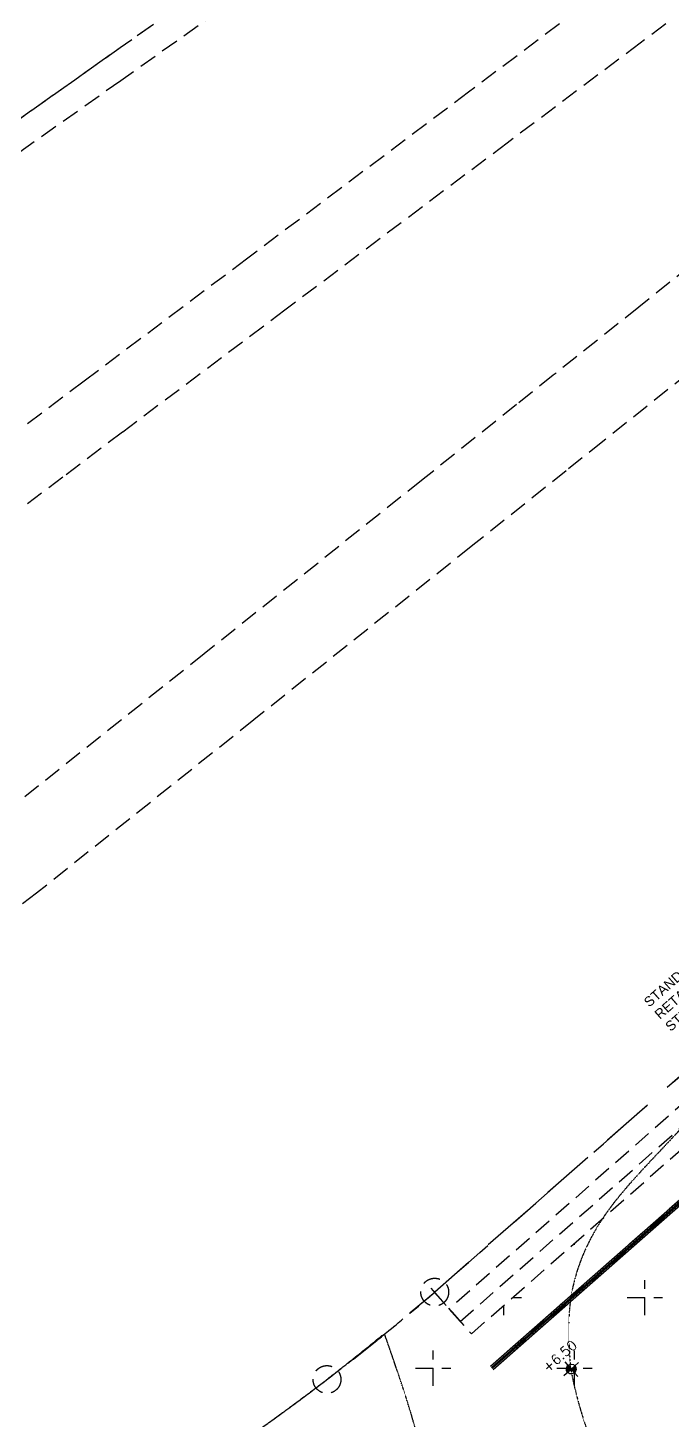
# Model space of a CAD drawing. Header units: millimetres. Extents: x 832728086 to 834530684, y 817551485 to 818349469.
# Drawn here: x 834236357 to 834259532, y 817967031 to 818017141 of the extents above; entities that cross this region are included whole.
import ezdxf

# ---------------------------------------------------------------- set-up
doc = ezdxf.new("R2010")
doc.units = ezdxf.units.MM
doc.header["$LTSCALE"] = 100
doc.linetypes.add('Hidden', pattern=[9.525, 6.35, -3.175])
for name, color, linetype in [('+C-160', 160, 'Hidden'), ('DLN040__', 7, 'Continuous'), ('DLN240__', 1, 'Continuous'), ('LEVEL', 7, 'Continuous')]:
    doc.layers.add(name, color=color, linetype=linetype)
doc.styles.add('romans', font='romans.shx')
doc.styles.add('SWISS MD BT', font='swiss.ttf')

# ---------------------------------------------------------------- blocks, each defined once
blk = doc.blocks.new('*X5')
at = {"color": 0}
for p, q in [((45956, 42700), (46156, 42700)), ((45956, 42694), (46156, 42694)), ((45957, 42688), (46156, 42688)), ((45957, 42681), (46156, 42681)), ((45958, 42675), (46156, 42675)), ((45959, 42669), (46156, 42669)), ((45960, 42662), (46156, 42662)), ((45962, 42656), (46156, 42656)), ((45964, 42650), (46156, 42650)), ((45965, 42644), (46156, 42644)), ((45968, 42638), (46156, 42638)), ((45970, 42631), (46156, 42631)), ((45973, 42625), (46156, 42625)), ((45975, 42619), (46156, 42619)), ((45978, 42612), (46156, 42612)), ((45982, 42606), (46156, 42606)), ((45986, 42600), (46156, 42600)), ((45990, 42594), (46156, 42594)), ((45994, 42588), (46156, 42588)), ((45999, 42581), (46156, 42581)), ((46004, 42575), (46156, 42575)), ((46009, 42569), (46156, 42569)), ((46015, 42562), (46156, 42562)), ((46022, 42556), (46156, 42556)), ((46029, 42550), (46156, 42550)), ((46037, 42544), (46156, 42544)), ((46047, 42538), (46156, 42538)), ((46057, 42531), (46156, 42531)), ((46069, 42525), (46156, 42525)), ((46083, 42519), (46156, 42519)), ((46102, 42512), (46156, 42512)), ((46133, 42506), (46156, 42506))]:
    blk.add_line(p, q, dxfattribs=at)
blk = doc.blocks.new('*X4')
at = {"color": 0}
for p, q in [((46156, 42900), (46200, 42900)), ((46156, 42894), (46222, 42894)), ((46156, 42888), (46238, 42888)), ((46156, 42881), (46250, 42881)), ((46156, 42875), (46261, 42875)), ((46156, 42869), (46271, 42869)), ((46156, 42862), (46279, 42862)), ((46156, 42856), (46287, 42856)), ((46156, 42850), (46294, 42850)), ((46156, 42844), (46300, 42844)), ((46156, 42838), (46306, 42838)), ((46156, 42831), (46311, 42831)), ((46156, 42825), (46316, 42825)), ((46156, 42819), (46320, 42819)), ((46156, 42812), (46324, 42812)), ((46156, 42806), (46328, 42806)), ((46156, 42800), (46332, 42800)), ((46156, 42794), (46335, 42794)), ((46156, 42788), (46338, 42788)), ((46156, 42781), (46341, 42781)), ((46156, 42775), (46343, 42775)), ((46156, 42769), (46345, 42769)), ((46156, 42762), (46347, 42762)), ((46156, 42756), (46349, 42756)), ((46156, 42750), (46351, 42750)), ((46156, 42744), (46352, 42744)), ((46156, 42738), (46353, 42738)), ((46156, 42731), (46354, 42731)), ((46156, 42725), (46355, 42725)), ((46156, 42719), (46355, 42719)), ((46156, 42712), (46356, 42712)), ((46156, 42706), (46356, 42706))]:
    blk.add_line(p, q, dxfattribs=at)
blk = doc.blocks.new('ELFIN')
at = {"layer": 'LEVEL'}
for p, q in [((0, 0), (-0.5, 0)), ((0, 0.5), (0, 0)), ((0, 0), (0, -0.5)), ((0.5, 0), (0, 0))]:
    blk.add_line(p, q, dxfattribs=at)
for start, end in [(90, 180), (180, 270), (0, 90), (270, 0)]:
    blk.add_arc((0, 0), 0.25, start, end, dxfattribs=at)
at = {"layer": 'LEVEL', "xscale": 0.00125, "yscale": 0.00125, "zscale": 0.00125}
for name in ['*X4', '*X5']:
    blk.add_blockref(name, (-57.695, -53.381), dxfattribs=at)
at = {"layer": 'LEVEL', "style": 'romans'}
blk.add_attdef('ELFIN', (0.254, 0.347), '', height=0.5, dxfattribs=at)
blk = doc.blocks.new('A$C062A3D83')
at = {"layer": '+C-160'}
for p, q in [((-61746, 13742, 6283), (-64953, 11329, 6257)), ((-66336, 13167, 6257), (-71120, 9568, 6198)), ((-64953, 11329, 6257), (-69737, 7730, 6198)), ((-71120, 9568, 6198), (-79111, 3557, 6022)), ((-69737, 7730, 6198), (-77729, 1719, 6022)), ((-79111, 3557, 6022), (-84956, -839, 5829)), ((-70337, -36291, 0), (-25990, 2742, 0)), ((-70300, -36332, 0), (-25953, 2701, 0)), ((-70274, -36362, 0), (-25927, 2671, 0)), ((-70238, -36403, 0), (-25890, 2629, 0)), ((-77729, 1719, 6022), (-83574, -2677, 5829)), ((-84956, -839, 5829), (-87103, -2454, 5748)), ((-83574, -2677, 5829), (-85720, -4292, 5748)), ((-85720, -4292, 5748), (-93712, -10303, 5448)), ((-49632, -14701), (-71823, -34231)), ((-71426, -34681), (-49235, -15151)), ((-71022, -35125), (-61226, -26504)), ((-67318, -31915), (-67318, -31866)), ((-71419, -34675), (-72510, -33435)), ((-64778, -34455), (-64778, -33185)), ((-72349, -33629), (-71022, -35125)), ((-69539, -33820), (-69223, -33820)), ((-65413, -33820), (-64143, -33820)), ((-71823, -34231), (-71426, -34681)), ((-69858, -34455), (-69858, -34101)), ((-72398, -36995), (-72398, -35725)), ((-67318, -36995), (-67318, -35725)), ((-73033, -36360), (-71763, -36360)), ((-67953, -36360), (-66683, -36360))]:
    blk.add_line(p, q, dxfattribs=at)
at = {"layer": '+C-160', "ltscale": 3}
blk.add_line((-62547, -25003), (-72340, -33621), dxfattribs=at)
at = {"layer": '+C-160', "elevation": 5715, "flags": 128}
blk.add_lwpolyline([(-63887, 25332), (-67894, 22318), (-68148, 22139), (-70596, 20405), (-71412, 19828), (-72228, 19250), (-75493, 16938), (-76309, 16360), (-83654, 11159), (-84470, 10581), (-85286, 10003), (-90182, 6536), (-90998, 5958), (-91815, 5380), (-92631, 4802), (-93447, 4224), (-99160, 179), (-99976, -399), (-100528, -790), (-100809, -1002), (-102426, -2218), (-103196, -2784), (-103996, -3345), (-104809, -3889), (-105633, -4415), (-106469, -4922), (-107316, -5411), (-108173, -5880), (-109041, -6331), (-109919, -6762), (-110806, -7173), (-111702, -7565), (-112606, -7936), (-113519, -8288), (-114439, -8619), (-115366, -8929), (-116300, -9219), (-117240, -9488), (-118185, -9736), (-119136, -9963), (-120092, -10169), (-121052, -10354), (-122016, -10517), (-122984, -10658), (-123954, -10779), (-124927, -10877), (-125902, -10954), (-126878, -11009), (-127855, -11043), (-128833, -11055), (-129811, -11045), (-130788, -11013), (-131764, -10960), (-132739, -10885), (-133712, -10788), (-134682, -10670), (-135650, -10530), (-136615, -10369), (-137575, -10186), (-138531, -9982), (-139483, -9757), (-140429, -9511), (-141370, -9243), (-142304, -8955), (-143232, -8647), (-144152, -8317), (-145065, -7968), (-145971, -7598), (-146867, -7208), (-147358, -6985), (-147755, -6798), (-148633, -6369), (-149502, -5920), (-150361, -5452), (-151209, -4965), (-152045, -4460), (-152871, -3936), (-153685, -3393), (-154486, -2833), (-155275, -2255), (-156050, -1660), (-156812, -1048), (-157561, -418), (-158295, 227), (-159015, 889), (-159720, 1567), (-160409, 2260), (-161083, 2968), (-161742, 3691), (-162384, 4429), (-163009, 5180), (-163617, 5946), (-164209, 6724), (-164783, 7516), (-165339, 8320), (-165877, 9136), (-166397, 9964), (-166898, 10804), (-167381, 11654), (-167845, 12515), (-168289, 13386), (-168714, 14267), (-169119, 15156), (-169504, 16055), (-169870, 16962), (-170215, 17877), (-170539, 18799), (-170843, 19728), (-171127, 20664), (-171389, 21606), (-171631, 22554), (-171851, 23506), (-172050, 24463), (-172228, 25425), (-172384, 26390), (-172519, 27358), (-172633, 28330), (-172724, 29303), (-172799, 30356), (-172880, 31290), (-172943, 32266), (-172985, 33243), (-173006, 34221), (-173005, 35199), (-172983, 36177), (-172939, 37154), (-172874, 38130), (-172787, 39104), (-172679, 40076), (-172550, 41045), (-172399, 42011), (-172227, 42974), (-172034, 43933), (-171820, 44887), (-171776, 45073), (-171585, 45837), (-171330, 46781), (-171053, 47719), (-170756, 48651), (-170439, 49576), (-170101, 50494), (-169744, 51404), (-169366, 52306), (-168969, 53200), (-168552, 54084), (-168115, 54960), (-167660, 55825), (-167186, 56680), (-166693, 57525), (-166181, 58359), (-166019, 58615), (-165649, 59222), (-164088, 61783), (-163567, 62637), (-163047, 63491), (-162526, 64345), (-162005, 65199), (-161485, 66052), (-161398, 66196), (-160960, 66874), (-160418, 67714), (-159876, 68554), (-159334, 69395), (-158792, 70235), (-158250, 71075), (-152830, 79479), (-147410, 87883), (-142532, 95446), (-137777, 102818), (-137656, 103004), (-137113, 103814), (-136550, 104610), (-135966, 105391), (-135364, 106158), (-134743, 106909), (-134103, 107645), (-134010, 107748), (-133445, 108364), (-132769, 109067), (-132075, 109752), (-131365, 110420), (-130638, 111070), (-129896, 111702), (-129508, 112019), (-129109, 112353), (-128325, 113083), (-127595, 113867), (-126923, 114702), (-126312, 115582), (-125766, 116503), (-125287, 117461), (-124877, 118451), (-124539, 119468), (-124275, 120506), (-124085, 121560), (-123957, 122549), (-123796, 123485), (-123589, 124412), (-123336, 125328), (-123037, 126230), (-122952, 126463), (-122694, 127115), (-122307, 127983), (-121877, 128830), (-121405, 129654), (-120893, 130454), (-119200, 132923), (-118634, 133747), (-118068, 134572), (-117502, 135396), (-115062, 138953)], dxfattribs=at)
at = {"layer": '+C-160'}
for points in [[(-63887, 25332, 6252), (-67894, 22318, 6219), (-68148, 22139, 6216), (-70596, 20405, 6194), (-71412, 19828, 6186), (-72228, 19250, 6175), (-75493, 16938, 6133), (-76309, 16360, 6122), (-83654, 11159, 5955), (-84470, 10581, 5935), (-85286, 10003, 5908), (-90182, 6536, 5745)], [(-7056, 40086, 0), (-15384, 34549, 0), (-17735, 32987, 0), (-20648, 31035, 0), (-23547, 29062, 0), (-24202, 28612, 0), (-27563, 26278, 0), (-31550, 23455, 0), (-32197, 22992, 0), (-35510, 20592, 0), (-37489, 19138, 0), (-39440, 17689, 0), (-40930, 16573, 0), (-47399, 11707, 0), (-55390, 5696, 0), (-63209, -545, 0), (-66288, -3003, 0), (-67610, -4057, 0), (-71028, -6786, 0), (-78847, -13027, 0), (-86666, -19268, 0), (-88540, -20678, 0)], [(-43087, 39578, 0), (-43759, 39096, 0), (-47207, 36598, 0), (-49267, 35085, 0), (-51297, 33578, 0), (-52847, 32416, 0), (-59316, 27550, 0), (-67308, 21539, 0), (-75472, 15758, 0), (-78687, 13481, 0), (-80067, 12504, 0), (-83637, 9976, 0), (-91801, 4195, 0)], [(-8703, 42563, 0), (-17031, 37027, 0), (-19382, 35464, 0), (-22313, 33500, 0), (-25229, 31515, 0), (-25888, 31063, 0), (-29270, 28715, 0), (-33282, 25874, 0), (-33932, 25408, 0), (-37265, 22994, 0), (-39256, 21531, 0), (-41219, 20074, 0), (-42718, 18950, 0), (-49187, 14085, 0), (-57179, 8073, 0), (-64998, 1832, 0), (-68077, -625, 0), (-69398, -1680, 0), (-72816, -4409, 0), (-80635, -10650, 0), (-88454, -16890, 0)]]:
    blk.add_polyline3d(points, dxfattribs=at)
for centre in [(-72340, -33621), (-76216, -36765)]:
    blk.add_circle(centre, 500, dxfattribs=at)
at = {"layer": '+C-160', "ltscale": 3}
blk.add_arc((-129025, 32290), 86934, 259.21775, 310.6962, dxfattribs=at)
at = {"layer": '+C-160', "ltscale": 5e-05}
for centre, radius, start, end in [((-158037, -64797), 88984, 18.49306, 19.47534), ((-115381, -50724), 44068, 16.8428, 18.732), ((-52645, -33615), 15062, 190.3373, 204.3398), ((-93587, -44130), 21298, 12.9873, 16.8525)]:
    blk.add_arc(centre, radius, start, end, dxfattribs=at)
at = {"layer": '+C-160'}
for centre, major_axis, start_param, end_param in [((-128915, 32157), (-54333, 67641), 3.117657, 3.175054), ((-129025, 32290), (-29025, 81945), 2.612995, 3.454055)]:
    blk.add_ellipse(centre, major_axis=major_axis, ratio=1, start_param=start_param, end_param=end_param, dxfattribs=at)
at = {"layer": '+C-160', "ltscale": 4}
blk.add_open_spline([(-72340, -33621), (-20541, 11966), (31258, 57553)], degree=2, dxfattribs=at)
blk.add_rational_spline([(-215332, 21867), (-209081, -29894), (-160475, -48755), (-111869, -67617), (-72340, -33621)], [1, 0.857594331287, 1, 0.857594331287, 1], degree=2, knots=[45.922161, 45.922161, 45.922161, 47.002605, 47.002605, 48.08305, 48.08305, 48.08305], dxfattribs=at)
at = {"layer": '+C-160', "ltscale": 5e-05}
blk.add_spline([(-59524, -23407), (-64290, -28598), (-66642, -31525), (-67459, -33924), (-67463, -36317)], degree=3, dxfattribs=at)

msp = doc.modelspace()

# ---------------------------------------------------------------- linework, layer by layer
at = {"layer": 'DLN240__'}
for p, q in [((834252996.6036, 817968969.4004, -0.1162), (834297343.8029, 818008002.1141, -0.0295)), ((834253032.9399, 817968928.1127, -0.1162), (834297380.1412, 818007960.8282, -0.0295)), ((834253059.3663, 817968898.0852, -0.1162), (834297406.5708, 818007930.8035, -0.0295)), ((834253095.7026, 817968856.7975, -0.1162), (834297442.9091, 818007889.5176, -0.0295))]:
    msp.add_line(p, q, dxfattribs=at)

# ---------------------------------------------------------------- block references
at = {"layer": '+C-160', "ltscale": 5}
msp.add_blockref('A$C062A3D83', (834323333.3128, 818005260.0327), dxfattribs=at)
at = {"layer": 'LEVEL'}
ref = msp.add_blockref('ELFIN', (834255903.1369, 817968870.3601), dxfattribs=dict(at, xscale=-700.0000000000001, yscale=700.0000000000001, zscale=700.0000000000001, rotation=41.35019554188914))
ref.add_attrib('ELFIN', '+6.50', (834255061.2443, 817968728.2199), dxfattribs={"height": 350, "rotation": 41.35019207, "style": 'romans'})

# ---------------------------------------------------------------- texts
at = {"layer": 'DLN040__', "color": 5, "insert": (834259481.3831, 817980995.2702), "char_height": 350, "width": 5000, "attachment_point": 7, "rotation": 41.35019581, "style": 'SWISS MD BT'}
msp.add_mtext('STAND ALONE RETAINING STRUCTURE', dxfattribs=at)
at = {"layer": 'DLN040__', "color": 1, "insert": (834259481.3831, 817980995.2702), "char_height": 350, "width": 5000, "attachment_point": 7, "rotation": 41.35019581, "style": 'SWISS MD BT'}
msp.add_mtext('STAND ALONE RETAINING STRUCTURE', dxfattribs=at)

doc.saveas('drawing.dxf')
